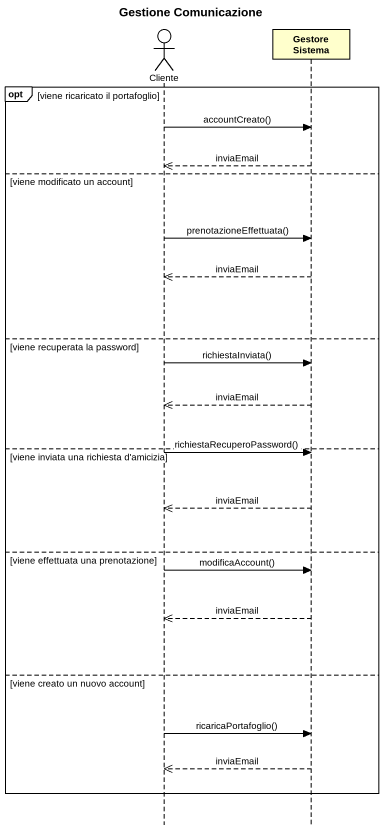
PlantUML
@startuml
title Gestione Comunicazione
hide footbox
actor Cliente
participant "Gestore Sistema" as Gestore_Sistema

opt viene ricaricato il portafoglio
  Cliente -> Gestore_Sistema : accountCreato()
  Gestore_Sistema -->> Cliente : inviaEmail
else viene modificato un account
  Cliente -> Gestore_Sistema : prenotazioneEffettuata()
  Gestore_Sistema -->> Cliente : inviaEmail
else viene recuperata la password
  Cliente -> Gestore_Sistema : richiestaInviata()
  Gestore_Sistema -->> Cliente : inviaEmail
else viene inviata una richiesta d'amicizia
  Cliente -> Gestore_Sistema : richiestaRecuperoPassword()
  Gestore_Sistema -->> Cliente : inviaEmail
else viene effettuata una prenotazione
  Cliente -> Gestore_Sistema : modificaAccount()
  Gestore_Sistema -->> Cliente : inviaEmail
else viene creato un nuovo account
  Cliente -> Gestore_Sistema : ricaricaPortafoglio()
  Gestore_Sistema -->> Cliente : inviaEmail
end
@enduml
